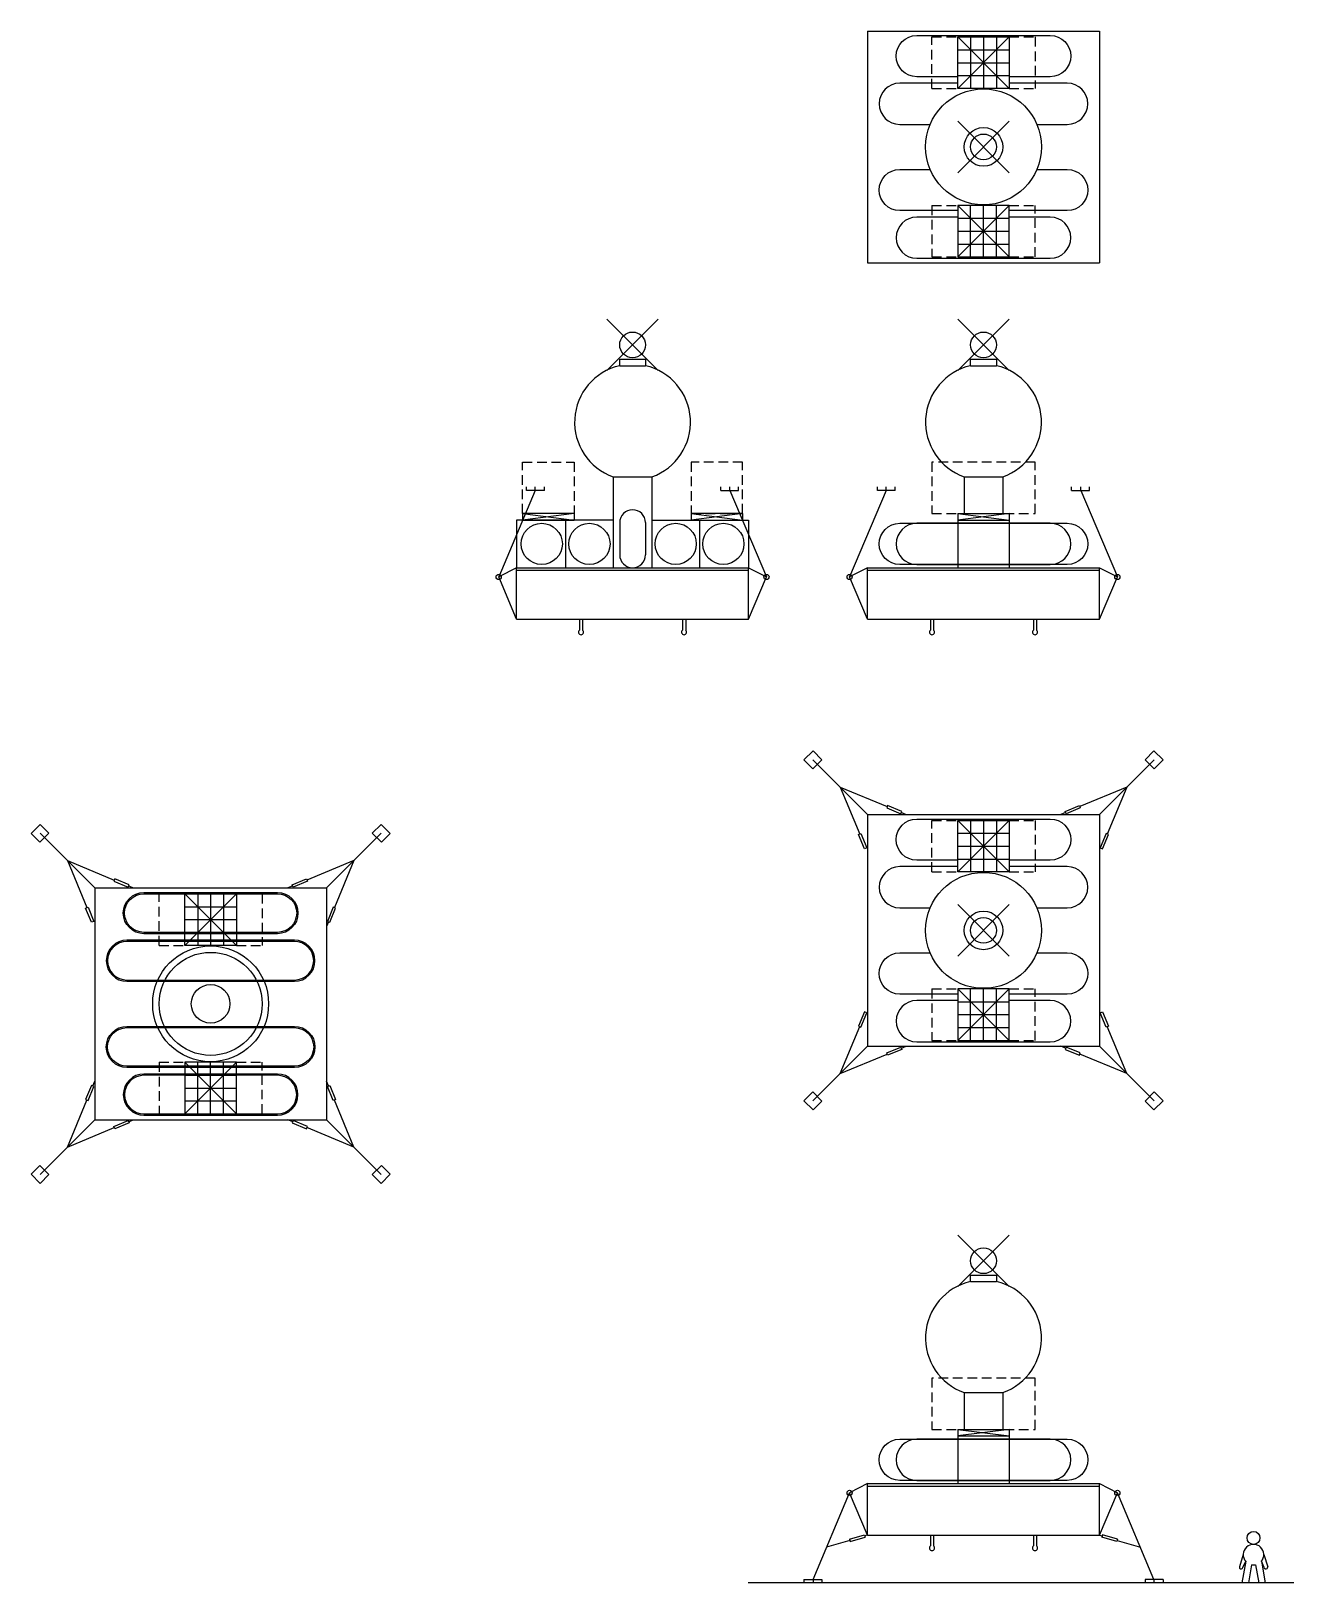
# Model space of a CAD drawing. Extents: x -85 to 300, y -284 to 165.
# Drawn here: x -85.4 to -36.7, y -31.6 to 28.7 of the extents above; entities that cross this region are included whole.
import ezdxf

# ---------------------------------------------------------------- set-up
doc = ezdxf.new("R2010")
doc.units = 0
doc.header["$LTSCALE"] = 0.75
doc.header["$MEASUREMENT"] = 0
doc.header["$PDMODE"] = 35
doc.linetypes.add('DASHED', pattern=[0.75, 0.5, -0.25])
doc.layers.get('0').update_dxf_attribs({"color": 2, "linetype": 'CONTINUOUS'})
for name, color, linetype in [('CONTAINERS', 5, 'CONTINUOUS'), ('CREW', 7, 'CONTINUOUS'), ('DIM', 5, 'CONTINUOUS'), ('HABITAT', 3, 'CONTINUOUS'), ('PALLET', 32, 'CONTINUOUS'), ('SHIELDING', 132, 'CONTINUOUS'), ('STRUCTURE', 7, 'CONTINUOUS'), ('TANKS', 5, 'CONTINUOUS'), ('VIEW', 7, 'CONTINUOUS')]:
    doc.layers.add(name, color=color, linetype=linetype)

# ---------------------------------------------------------------- blocks, each defined once
blk = doc.blocks.new('CREW')
at = {"layer": 'CREW'}
for p, q in [((-0.4, 1.1), (-0.550495, 0.62512)), ((-0.303997, 0.840027), (-0.454492, 0)), ((-0.412351, 0.60037), (-0.303997, 0.840027)), ((-0.074825, 0.707061), (-0.2, 0)), ((0.074825, 0.707061), (0.2, 0)), ((0.412351, 0.60037), (0.303997, 0.840027)), ((0.303997, 0.840027), (0.454492, 0)), ((0.4, 1.1), (0.550495, 0.62512)), ((-0.2, 0), (-0.454492, 0)), ((0.454492, 0), (0.2, 0))]:
    blk.add_line(p, q, dxfattribs=at)
blk.add_circle((0, 1.75), 0.25, dxfattribs=at)
for centre, radius, start, end in [((0, 1.1), 0.4, 319.46356, 220.53644), ((-0.481423, 0.612745), 0.070172, 169.842925, 349.842925), ((0, 1.1), 0.4, 259.218627, 280.781373), ((0.481423, 0.612745), 0.070172, 190.157075, 10.157075)]:
    blk.add_arc(centre, radius, start, end, dxfattribs=at)
blk = doc.blocks.new('LANDER-TOP-VIEW')
for p, q in [((-6.97067, 6.617117), (-6.617117, 6.97067)), ((-6.617117, 6.97067), (-6.274806, 6.628359)), ((6.617117, 6.97067), (6.274806, 6.628359)), ((6.617117, 6.97067), (6.274806, 6.628359)), ((6.617117, 6.97067), (6.274806, 6.628359)), ((6.617117, 6.97067), (6.274806, 6.628359)), ((6.97067, 6.617117), (6.617117, 6.97067)), ((6.97067, 6.617117), (6.617117, 6.97067)), ((6.97067, 6.617117), (6.617117, 6.97067)), ((6.97067, 6.617117), (6.617117, 6.97067)), ((-6.97067, 6.617117), (-6.628359, 6.274806)), ((-6.628359, 6.274806), (-6.274806, 6.628359)), ((-4.5, 4.5), (-6.622738, 6.622738)), ((4.5, 4.5), (6.622738, 6.622738)), ((4.5, 4.5), (6.622738, 6.622738)), ((4.5, 4.5), (6.622738, 6.622738)), ((4.5, 4.5), (6.622738, 6.622738)), ((6.628359, 6.274806), (6.274806, 6.628359)), ((6.628359, 6.274806), (6.274806, 6.628359)), ((6.628359, 6.274806), (6.274806, 6.628359)), ((6.628359, 6.274806), (6.274806, 6.628359)), ((6.97067, 6.617117), (6.628359, 6.274806)), ((6.97067, 6.617117), (6.628359, 6.274806)), ((6.97067, 6.617117), (6.628359, 6.274806)), ((6.97067, 6.617117), (6.628359, 6.274806)), ((-5.561369, 5.561369), (-4.806236, 3.739067)), ((-5.561369, 5.561369), (-3.739067, 4.806236)), ((5.561369, 5.561369), (3.739067, 4.806236)), ((5.561369, 5.561369), (4.806236, 3.739067)), ((-3.719969, 4.852341), (-3.758238, 4.759953)), ((-3.165642, 4.622731), (-3.719969, 4.852341)), ((3.165642, 4.622731), (3.719969, 4.852341)), ((3.719969, 4.852341), (3.758238, 4.759953)), ((-4.5, 4.5), (-4.5, -4.5)), ((-4.5, 4.5), (4.5, 4.5)), ((-3.758238, 4.759953), (-3.20391, 4.530343)), ((-3.20391, 4.530343), (-3.165642, 4.622731)), ((-3.184776, 4.576537), (-3, 4.5)), ((-2.5, 4.325), (2.59, 4.325)), ((-1, 4.27059), (1, 2.27059)), ((-1, 2.27059), (-1, 4.27059)), ((1, 4.27059), (-1, 2.27059)), ((-1, 4.27059), (1, 4.27059)), ((-0.5, 4.27059), (-0.5, 2.27059)), ((0, 4.27059), (0, 2.27059)), ((0.5, 4.27059), (0.5, 2.27059)), ((1, 4.27059), (1, 2.27059)), ((3.184776, 4.576537), (3, 4.5)), ((3.20391, 4.530343), (3.165642, 4.622731)), ((3.758238, 4.759953), (3.20391, 4.530343)), ((4.5, 4.5), (4.5, -4.5)), ((-4.852341, 3.719969), (-4.759953, 3.758238)), ((-4.622731, 3.165642), (-4.852341, 3.719969)), ((-4.759953, 3.758238), (-4.530343, 3.20391)), ((-1, 3.77059), (1, 3.77059)), ((4.759953, 3.758238), (4.530343, 3.20391)), ((4.622731, 3.165642), (4.852341, 3.719969)), ((4.852341, 3.719969), (4.759953, 3.758238)), ((-4.530343, 3.20391), (-4.622731, 3.165642)), ((-1, 3.27059), (1, 3.27059)), ((4.530343, 3.20391), (4.622731, 3.165642)), ((-1, 2.77059), (1, 2.77059)), ((1, 2.27059), (-1, 2.27059)), ((-1, -2.27059), (-1, -4.27059)), ((1, -4.27059), (-1, -2.27059)), ((-1, -4.27059), (1, -2.27059)), ((1, -2.27059), (-1, -2.27059)), ((-0.5, -4.27059), (-0.5, -2.27059)), ((0, -4.27059), (0, -2.27059)), ((0.5, -4.27059), (0.5, -2.27059)), ((1, -4.27059), (1, -2.27059)), ((-1, -2.77059), (1, -2.77059)), ((-4.622731, -3.165642), (-4.852341, -3.719969)), ((-4.759953, -3.758238), (-4.530343, -3.20391)), ((-4.530343, -3.20391), (-4.622731, -3.165642)), ((-1, -3.27059), (1, -3.27059)), ((4.530343, -3.20391), (4.622731, -3.165642)), ((4.759953, -3.758238), (4.530343, -3.20391)), ((4.622731, -3.165642), (4.852341, -3.719969)), ((-5.561369, -5.561369), (-4.806236, -3.739067)), ((-4.852341, -3.719969), (-4.759953, -3.758238)), ((-1, -3.77059), (1, -3.77059)), ((4.852341, -3.719969), (4.759953, -3.758238)), ((5.561369, -5.561369), (4.806236, -3.739067)), ((-4.5, -4.5), (-6.622738, -6.622738)), ((-4.5, -4.5), (-6.622738, -6.622738)), ((-4.5, -4.5), (-6.622738, -6.622738)), ((-4.5, -4.5), (-6.622738, -6.622738)), ((-5.561369, -5.561369), (-3.739067, -4.806236)), ((-4.5, -4.5), (4.5, -4.5)), ((-3.758238, -4.759953), (-3.20391, -4.530343)), ((-3.719969, -4.852341), (-3.758238, -4.759953)), ((-3.165642, -4.622731), (-3.719969, -4.852341)), ((-3.20391, -4.530343), (-3.165642, -4.622731)), ((-3.184776, -4.576537), (-3, -4.5)), ((-2.5, -4.325), (2.59, -4.325)), ((-1, -4.27059), (1, -4.27059)), ((3.184776, -4.576537), (3, -4.5)), ((3.20391, -4.530343), (3.165642, -4.622731)), ((3.165642, -4.622731), (3.719969, -4.852341)), ((3.758238, -4.759953), (3.20391, -4.530343)), ((3.719969, -4.852341), (3.758238, -4.759953)), ((5.561369, -5.561369), (3.739067, -4.806236)), ((4.5, -4.5), (6.622738, -6.622738)), ((-6.97067, -6.617117), (-6.628359, -6.274806)), ((-6.97067, -6.617117), (-6.628359, -6.274806)), ((-6.97067, -6.617117), (-6.628359, -6.274806)), ((-6.97067, -6.617117), (-6.628359, -6.274806)), ((-6.617117, -6.97067), (-6.97067, -6.617117)), ((-6.617117, -6.97067), (-6.97067, -6.617117)), ((-6.617117, -6.97067), (-6.97067, -6.617117)), ((-6.617117, -6.97067), (-6.97067, -6.617117)), ((-6.274806, -6.628359), (-6.628359, -6.274806)), ((-6.274806, -6.628359), (-6.628359, -6.274806)), ((-6.274806, -6.628359), (-6.628359, -6.274806)), ((-6.274806, -6.628359), (-6.628359, -6.274806)), ((-6.617117, -6.97067), (-6.274806, -6.628359)), ((-6.617117, -6.97067), (-6.274806, -6.628359)), ((-6.617117, -6.97067), (-6.274806, -6.628359)), ((-6.617117, -6.97067), (-6.274806, -6.628359)), ((6.274806, -6.628359), (6.628359, -6.274806)), ((6.617117, -6.97067), (6.274806, -6.628359)), ((6.617117, -6.97067), (6.97067, -6.617117)), ((6.97067, -6.617117), (6.628359, -6.274806))]:
    blk.add_line(p, q)
at = {"linetype": 'DASHED'}
for p, q in [((-2, 2.27059), (-2, 4.27059)), ((-2, 4.27059), (-1, 4.27059)), ((1, 4.27059), (2, 4.27059)), ((2, 4.27059), (2, 2.27059)), ((-2, 2.27059), (-1, 2.27059)), ((1, 2.27059), (2, 2.27059)), ((-2, -2.27059), (-1, -2.27059)), ((-2, -2.27059), (-2, -4.27059)), ((1, -2.27059), (2, -2.27059)), ((2, -4.27059), (2, -2.27059)), ((-2, -4.27059), (-1, -4.27059)), ((1, -4.27059), (2, -4.27059))]:
    blk.add_line(p, q, dxfattribs=at)
for points in [[(-1, 2.725), (-2.59, 2.725, -1), (-2.59, 4.325), (-2.5, 4.325)], [(2.5, 4.325), (2.59, 4.325, -1), (2.59, 2.725), (1, 2.725)], [(-1, 2.475), (-3.25, 2.475, 1), (-3.25, 0.875), (-2.07289, 0.875)], [(2.07289, 0.875), (3.25, 0.875, 1), (3.25, 2.475), (1, 2.475)], [(-1, -2.475), (-3.25, -2.475, -1), (-3.25, -0.875), (-2.07289, -0.875)], [(2.07289, -0.875), (3.25, -0.875, -1), (3.25, -2.475), (1, -2.475)], [(-1, -2.725), (-2.59, -2.725, 1), (-2.59, -4.325), (-2.5, -4.325)], [(2.5, -4.325), (2.59, -4.325, 1), (2.59, -2.725), (1, -2.725)]]:
    blk.add_lwpolyline(points, format="xyb")
for radius in [2.25, 0.75]:
    blk.add_circle((0, 0), radius)
blk = doc.blocks.new('LANDER-SIDE-VIEW')
for p, q in [((-0.5, -0.556259), (0.5, -0.556259)), ((-0.5, -0.806259), (-0.5, -0.556259)), ((0.5, -0.556259), (0.5, -0.806259)), ((-0.5, -0.806259), (0.5, -0.806259)), ((-0.75, -5.12132), (-0.75, -6.5529)), ((-0.75, -5.12132), (0.75, -5.12132)), ((0.75, -5.12132), (0.75, -6.5529)), ((-1, -6.5529), (1, -6.5529)), ((-1, -6.5529), (1, -6.8029)), ((1, -6.5529), (-1, -6.8029)), ((-1, -6.5529), (-1, -6.8029)), ((1, -6.5529), (1, -6.8029)), ((-1, -6.8029), (-1, -8.6529)), ((-1, -6.8029), (1, -6.8029)), ((1, -6.8029), (1, -8.6529)), ((-6.617117, -12.37289), (-5.196287, -9.012712)), ((-4.5, -8.6529), (-5.196287, -9.012712)), ((-4.5, -10.6529), (-5.196287, -9.012712)), ((-4.5, -10.6529), (-4.5, -8.6529)), ((-4.5, -8.6529), (4.5, -8.6529)), ((-4.5, -8.7529), (4.5, -8.7529)), ((4.5, -10.6529), (4.5, -8.6529)), ((4.5, -8.6529), (5.196287, -9.012712)), ((4.5, -10.6529), (5.196287, -9.012712)), ((6.617117, -12.37289), (5.196287, -9.012712)), ((-5.206957, -10.811294), (-4.620031, -10.6367)), ((-5.206957, -10.811294), (-5.177239, -10.906291)), ((-5.177239, -10.906291), (-4.590313, -10.731697)), ((-4.620031, -10.6367), (-4.590313, -10.731697)), ((-4.5, -10.6529), (-4.605172, -10.684198)), ((-4.5, -10.6529), (4.5, -10.6529)), ((-2.0625, -10.6529), (-2.0625, -11.074838)), ((-1.9375, -10.6529), (-1.9375, -11.074838)), ((1.9375, -10.6529), (1.9375, -11.074838)), ((2.0625, -10.6529), (2.0625, -11.074838)), ((4.5, -10.6529), (4.605172, -10.684198)), ((4.620031, -10.6367), (4.590313, -10.731697)), ((5.177239, -10.906291), (4.590313, -10.731697)), ((5.206957, -10.811294), (4.620031, -10.6367)), ((5.206957, -10.811294), (5.177239, -10.906291)), ((-5.192078, -10.858857), (-6.089894, -11.126039)), ((5.192078, -10.858857), (6.089894, -11.126039)), ((-6.97067, -12.37289), (-6.97067, -12.511897)), ((-6.97067, -12.37289), (-6.274806, -12.37289)), ((-6.617117, -12.37289), (-6.617117, -12.511897)), ((-6.274806, -12.37289), (-6.274806, -12.511897)), ((6.97067, -12.37289), (6.274806, -12.37289)), ((6.274806, -12.37289), (6.274806, -12.511897)), ((6.617117, -12.37289), (6.617117, -12.511897)), ((6.97067, -12.37289), (6.97067, -12.511897))]:
    blk.add_line(p, q)
at = {"linetype": 'DASHED'}
blk.add_lwpolyline([(-2, -4.5529), (-2, -6.5529), (2, -6.5529), (2, -4.5529)], close=True, dxfattribs=at)
for points in [[(-3.25, -8.5279, -1), (-3.25, -6.9279), (3.25, -6.9279, -1), (3.25, -8.5279)], [(2.59, -8.5279, 1), (2.59, -6.9279), (-2.59, -6.9279, 1), (-2.59, -8.5279)]]:
    blk.add_lwpolyline(points, format="xyb", close=True)
for centre in [(-5.196287, -9.012712), (5.196287, -9.012712)]:
    blk.add_circle(centre, 0.1)
for centre, radius, start, end in [((0, -3), 2.25, 102.839588, 250.528779), ((0, -3), 2.25, 289.471221, 77.160412), ((-2, -11.1529), 0.1, 128.682187, 51.317813), ((2, -11.1529), 0.1, 128.682187, 51.317813)]:
    blk.add_arc(centre, radius, start, end)
blk = doc.blocks.new('LANDER-FRONT-DOCK')
for p, q in [((-0.5, -0.556259), (0.5, -0.556259)), ((-0.5, -0.806259), (-0.5, -0.556259)), ((0.5, -0.556259), (0.5, -0.806259)), ((-0.5, -0.806259), (0.5, -0.806259)), ((-0.75, -5.12132), (-0.75, -8.6529)), ((-0.75, -5.12132), (0.75, -5.12132)), ((0.75, -5.12132), (0.75, -8.6529)), ((-3.775457, -5.652533), (-5.196287, -9.012712)), ((-4.117768, -5.652533), (-4.117768, -5.513527)), ((-3.421904, -5.652533), (-4.117768, -5.652533)), ((-3.775457, -5.652533), (-3.775457, -5.513527)), ((-3.421904, -5.652533), (-3.421904, -5.513527)), ((3.421904, -5.652533), (3.421904, -5.513527)), ((3.421904, -5.652533), (4.117768, -5.652533)), ((3.775457, -5.652533), (3.775457, -5.513527)), ((3.775457, -5.652533), (5.196287, -9.012712)), ((4.117768, -5.652533), (4.117768, -5.513527)), ((-2.27059, -6.5529), (-4.27059, -6.8029)), ((-4.27059, -6.5529), (-2.27059, -6.8029)), ((-4.27059, -6.5529), (-4.27059, -6.8029)), ((-2.27059, -6.5529), (-4.27059, -6.5529)), ((-2.27059, -6.5529), (-2.27059, -6.8029)), ((2.27059, -6.5529), (2.27059, -6.8029)), ((2.27059, -6.5529), (4.27059, -6.8029)), ((4.27059, -6.5529), (2.27059, -6.8029)), ((4.27059, -6.5529), (2.27059, -6.5529)), ((4.27059, -6.5529), (4.27059, -6.8029)), ((-0.75, -6.8029), (-4.5, -6.8029)), ((-4.5, -6.8029), (-4.5, -8.6529)), ((-4.27059, -6.8029), (-2.27059, -6.8029)), ((-2.6, -6.8029), (-2.6, -8.6529)), ((-0.5, -6.9029), (-0.5, -8.1529)), ((0.5, -6.9029), (0.5, -8.1529)), ((0.75, -6.8029), (4.5, -6.8029)), ((2.27059, -6.8029), (4.27059, -6.8029)), ((2.6, -6.8029), (2.6, -8.6529)), ((4.5, -6.8029), (4.5, -8.6529)), ((-4.5, -8.6529), (-5.196287, -9.012712)), ((-4.5, -10.6529), (-5.196287, -9.012712)), ((-4.5, -8.6529), (4.5, -8.6529)), ((-4.5, -10.6529), (-4.5, -8.6529)), ((-4.5, -8.7529), (4.5, -8.7529)), ((4.5, -10.6529), (4.5, -8.6529)), ((4.5, -8.6529), (5.196287, -9.012712)), ((4.5, -10.6529), (5.196287, -9.012712)), ((-4.5, -10.6529), (4.5, -10.6529)), ((-2.0625, -10.6529), (-2.0625, -11.074838)), ((-1.9375, -10.6529), (-1.9375, -11.074838)), ((1.9375, -10.6529), (1.9375, -11.074838)), ((2.0625, -10.6529), (2.0625, -11.074838))]:
    blk.add_line(p, q)
at = {"linetype": 'DASHED'}
for points in [[(-2.27059, -6.5529), (-4.27059, -6.5529), (-4.27059, -4.5529), (-2.27059, -4.5529)], [(2.27059, -6.5529), (4.27059, -6.5529), (4.27059, -4.5529), (2.27059, -4.5529)]]:
    blk.add_lwpolyline(points, close=True, dxfattribs=at)
for centre, radius in [((-3.525, -7.7279), 0.8), ((-1.675, -7.7279), 0.8), ((1.675, -7.7279), 0.8), ((3.525, -7.7279), 0.8), ((-5.196287, -9.012712), 0.1), ((5.196287, -9.012712), 0.1)]:
    blk.add_circle(centre, radius)
for centre, radius, start, end in [((0, -3), 2.25, 102.839588, 250.528779), ((0, -3), 2.25, 289.471221, 77.160412), ((0, -6.9029), 0.5, 0, 180), ((0, -8.1529), 0.5, 180, 0), ((-2, -11.1529), 0.1, 128.682187, 51.317813), ((2, -11.1529), 0.1, 128.682187, 51.317813)]:
    blk.add_arc(centre, radius, start, end)
blk = doc.blocks.new('LANDER-SIDE-DOCK')
for p, q in [((-0.5, -0.556259), (0.5, -0.556259)), ((-0.5, -0.806259), (-0.5, -0.556259)), ((0.5, -0.556259), (0.5, -0.806259)), ((-0.5, -0.806259), (0.5, -0.806259)), ((-0.75, -5.12132), (-0.75, -6.5529)), ((-0.75, -5.12132), (0.75, -5.12132)), ((0.75, -5.12132), (0.75, -6.5529)), ((-3.775457, -5.652533), (-5.196287, -9.012712)), ((-4.117768, -5.652533), (-4.117768, -5.513527)), ((-3.421904, -5.652533), (-4.117768, -5.652533)), ((-3.775457, -5.652533), (-3.775457, -5.513527)), ((-3.421904, -5.652533), (-3.421904, -5.513527)), ((3.421904, -5.652533), (3.421904, -5.513527)), ((3.421904, -5.652533), (4.117768, -5.652533)), ((3.775457, -5.652533), (3.775457, -5.513527)), ((3.775457, -5.652533), (5.196287, -9.012712)), ((4.117768, -5.652533), (4.117768, -5.513527)), ((1, -6.5529), (-1, -6.8029)), ((-1, -6.5529), (1, -6.8029)), ((-1, -6.5529), (-1, -6.8029)), ((-1, -6.5529), (1, -6.5529)), ((1, -6.5529), (1, -6.8029)), ((-1, -6.8029), (-1, -8.6529)), ((-1, -6.8029), (1, -6.8029)), ((1, -6.8029), (1, -8.6529)), ((-4.5, -8.6529), (-5.196287, -9.012712)), ((-4.5, -10.6529), (-5.196287, -9.012712)), ((-4.5, -8.6529), (4.5, -8.6529)), ((-4.5, -10.6529), (-4.5, -8.6529)), ((-4.5, -8.7529), (4.5, -8.7529)), ((4.5, -10.6529), (4.5, -8.6529)), ((4.5, -8.6529), (5.196287, -9.012712)), ((4.5, -10.6529), (5.196287, -9.012712)), ((-4.5, -10.6529), (4.5, -10.6529)), ((-2.0625, -10.6529), (-2.0625, -11.074838)), ((-1.9375, -10.6529), (-1.9375, -11.074838)), ((1.9375, -10.6529), (1.9375, -11.074838)), ((2.0625, -10.6529), (2.0625, -11.074838))]:
    blk.add_line(p, q)
at = {"linetype": 'DASHED'}
blk.add_lwpolyline([(-2, -4.5529), (-2, -6.5529), (2, -6.5529), (2, -4.5529)], close=True, dxfattribs=at)
for points in [[(-3.25, -8.5279, -1), (-3.25, -6.9279), (3.25, -6.9279, -1), (3.25, -8.5279)], [(2.59, -8.5279, 1), (2.59, -6.9279), (-2.59, -6.9279, 1), (-2.59, -8.5279)]]:
    blk.add_lwpolyline(points, format="xyb", close=True)
for centre in [(-5.196287, -9.012712), (5.196287, -9.012712)]:
    blk.add_circle(centre, 0.1)
for centre, radius, start, end in [((0, -3), 2.25, 102.839588, 250.528779), ((0, -3), 2.25, 289.471221, 77.160412), ((-2, -11.1529), 0.1, 128.682187, 51.317813), ((2, -11.1529), 0.1, 128.682187, 51.317813)]:
    blk.add_arc(centre, radius, start, end)
blk = doc.blocks.new('LANDER-TOP-DOCK')
for p, q in [((-4.5, 4.5), (-4.5, -4.5)), ((-4.5, 4.5), (4.5, 4.5)), ((-2.5, 4.325), (2.59, 4.325)), ((-1, 4.27059), (1, 2.27059)), ((-1, 2.27059), (-1, 4.27059)), ((1, 4.27059), (-1, 2.27059)), ((-1, 4.27059), (1, 4.27059)), ((-0.5, 4.27059), (-0.5, 2.27059)), ((0, 4.27059), (0, 2.27059)), ((0.5, 4.27059), (0.5, 2.27059)), ((1, 4.27059), (1, 2.27059)), ((4.5, 4.5), (4.5, -4.5)), ((-1, 3.77059), (1, 3.77059)), ((-1, 3.27059), (1, 3.27059)), ((-1, 2.77059), (1, 2.77059)), ((1, 2.27059), (-1, 2.27059)), ((-1, -2.27059), (-1, -4.27059)), ((1, -4.27059), (-1, -2.27059)), ((-1, -4.27059), (1, -2.27059)), ((1, -2.27059), (-1, -2.27059)), ((-0.5, -4.27059), (-0.5, -2.27059)), ((0, -4.27059), (0, -2.27059)), ((0.5, -4.27059), (0.5, -2.27059)), ((1, -4.27059), (1, -2.27059)), ((-1, -2.77059), (1, -2.77059)), ((-1, -3.27059), (1, -3.27059)), ((-1, -3.77059), (1, -3.77059)), ((-4.5, -4.5), (4.5, -4.5)), ((-2.5, -4.325), (2.59, -4.325)), ((-1, -4.27059), (1, -4.27059))]:
    blk.add_line(p, q)
at = {"linetype": 'DASHED'}
for p, q in [((-2, 4.27059), (-1, 4.27059)), ((-2, 2.27059), (-2, 4.27059)), ((1, 4.27059), (2, 4.27059)), ((2, 4.27059), (2, 2.27059)), ((-2, 2.27059), (-1, 2.27059)), ((1, 2.27059), (2, 2.27059)), ((-2, -2.27059), (-1, -2.27059)), ((-2, -2.27059), (-2, -4.27059)), ((1, -2.27059), (2, -2.27059)), ((2, -4.27059), (2, -2.27059)), ((-2, -4.27059), (-1, -4.27059)), ((1, -4.27059), (2, -4.27059))]:
    blk.add_line(p, q, dxfattribs=at)
for points in [[(-1, 2.725), (-2.59, 2.725, -1), (-2.59, 4.325), (-2.5, 4.325)], [(2.5, 4.325), (2.59, 4.325, -1), (2.59, 2.725), (1, 2.725)], [(-1, 2.475), (-3.25, 2.475, 1), (-3.25, 0.875), (-2.07289, 0.875)], [(2.07289, 0.875), (3.25, 0.875, 1), (3.25, 2.475), (1, 2.475)], [(-1, -2.475), (-3.25, -2.475, -1), (-3.25, -0.875), (-2.07289, -0.875)], [(2.07289, -0.875), (3.25, -0.875, -1), (3.25, -2.475), (1, -2.475)], [(-1, -2.725), (-2.59, -2.725, 1), (-2.59, -4.325), (-2.5, -4.325)], [(2.5, -4.325), (2.59, -4.325, 1), (2.59, -2.725), (1, -2.725)]]:
    blk.add_lwpolyline(points, format="xyb")
for radius in [2.25, 0.75]:
    blk.add_circle((0, 0), radius)

msp = doc.modelspace()

# ---------------------------------------------------------------- linework, layer by layer
at = {"layer": 'CONTAINERS', "linetype": 'DASHED'}
for p, q in [((-80.391722, -6.800107), (-80.391722, -4.800107)), ((-80.391722, -4.800107), (-79.391722, -4.800107)), ((-77.391722, -4.800107), (-76.391722, -4.800107)), ((-76.391722, -4.800107), (-76.391722, -6.800107)), ((-80.391722, -6.800107), (-79.391722, -6.800107)), ((-77.391722, -6.800107), (-76.391722, -6.800107)), ((-80.391722, -11.341287), (-79.391722, -11.341287)), ((-80.391722, -11.341287), (-80.391722, -13.341287)), ((-77.391722, -11.341287), (-76.391722, -11.341287)), ((-76.391722, -13.341287), (-76.391722, -11.341287)), ((-80.391722, -13.341287), (-79.391722, -13.341287)), ((-77.391722, -13.341287), (-76.391722, -13.341287))]:
    msp.add_line(p, q, dxfattribs=at)
at = {"layer": 'DIM'}
for p in [(-48.394145, 24.206338), (-62.01543, 16.517912), (-48.394145, 16.517912), (-48.394145, -6.217848), (-48.394145, -19.047817)]:
    msp.add_point(p, dxfattribs=at)
at = {"layer": 'HABITAT'}
msp.add_circle((-78.391722, -9.070697), 2, dxfattribs=at)
at = {"layer": 'PALLET'}
for p, q in [((-79.391722, -4.800107), (-77.391722, -6.800107)), ((-79.391722, -6.800107), (-79.391722, -4.800107)), ((-77.391722, -4.800107), (-79.391722, -6.800107)), ((-79.391722, -4.800107), (-77.391722, -4.800107)), ((-78.891722, -4.800107), (-78.891722, -6.800107)), ((-78.391722, -4.800107), (-78.391722, -6.800107)), ((-77.891722, -4.800107), (-77.891722, -6.800107)), ((-77.391722, -4.800107), (-77.391722, -6.800107)), ((-79.391722, -5.300107), (-77.391722, -5.300107)), ((-79.391722, -5.800107), (-77.391722, -5.800107)), ((-79.391722, -6.300107), (-77.391722, -6.300107)), ((-77.391722, -6.800107), (-79.391722, -6.800107)), ((-77.391722, -13.341287), (-79.391722, -11.341287)), ((-79.391722, -11.341287), (-79.391722, -13.341287)), ((-79.391722, -13.341287), (-77.391722, -11.341287)), ((-77.391722, -11.341287), (-79.391722, -11.341287)), ((-78.891722, -13.341287), (-78.891722, -11.341287)), ((-78.391722, -13.341287), (-78.391722, -11.341287)), ((-77.891722, -13.341287), (-77.891722, -11.341287)), ((-77.391722, -13.341287), (-77.391722, -11.341287)), ((-79.391722, -11.841287), (-77.391722, -11.841287)), ((-79.391722, -12.341287), (-77.391722, -12.341287)), ((-79.391722, -12.841287), (-77.391722, -12.841287)), ((-79.391722, -13.341287), (-77.391722, -13.341287))]:
    msp.add_line(p, q, dxfattribs=at)
at = {"layer": 'SHIELDING'}
for points in [[(-75.801722, -4.745697, -1), (-75.801722, -6.345697), (-80.981722, -6.345697, -1), (-80.981722, -4.745697)], [(-81.641722, -6.595697, 1), (-81.641722, -8.195697), (-75.141722, -8.195697, 1), (-75.141722, -6.595697)], [(-81.641722, -11.545697, -1), (-81.641722, -9.945697), (-75.141722, -9.945697, -1), (-75.141722, -11.545697)], [(-75.801722, -13.395697, 1), (-75.801722, -11.795697), (-80.981722, -11.795697, 1), (-80.981722, -13.395697)]]:
    msp.add_lwpolyline(points, format="xyb", close=True, dxfattribs=at)
msp.add_circle((-78.391722, -9.070697), 2.25, dxfattribs=at)
at = {"layer": 'STRUCTURE'}
for p, q in [((-85.362392, -2.45358), (-85.008839, -2.100027)), ((-85.008839, -2.100027), (-85.362392, -2.45358)), ((-85.008839, -2.100027), (-85.362392, -2.45358)), ((-85.008839, -2.100027), (-85.362392, -2.45358)), ((-85.008839, -2.100027), (-85.362392, -2.45358)), ((-85.008839, -2.100027), (-84.666528, -2.442338)), ((-85.008839, -2.100027), (-84.666528, -2.442338)), ((-85.008839, -2.100027), (-84.666528, -2.442338)), ((-85.008839, -2.100027), (-84.666528, -2.442338)), ((-85.008839, -2.100027), (-84.666528, -2.442338)), ((-71.774605, -2.100027), (-72.116916, -2.442338)), ((-71.774605, -2.100027), (-72.116916, -2.442338)), ((-71.774605, -2.100027), (-72.116916, -2.442338)), ((-71.774605, -2.100027), (-72.116916, -2.442338)), ((-71.774605, -2.100027), (-72.116916, -2.442338)), ((-71.421052, -2.45358), (-71.774605, -2.100027)), ((-71.421052, -2.45358), (-71.774605, -2.100027)), ((-71.421052, -2.45358), (-71.774605, -2.100027)), ((-71.421052, -2.45358), (-71.774605, -2.100027)), ((-71.774605, -2.100027), (-71.421052, -2.45358)), ((-85.362392, -2.45358), (-85.020081, -2.795891)), ((-85.362392, -2.45358), (-85.020081, -2.795891)), ((-85.362392, -2.45358), (-85.020081, -2.795891)), ((-85.362392, -2.45358), (-85.020081, -2.795891)), ((-85.362392, -2.45358), (-85.020081, -2.795891)), ((-85.020081, -2.795891), (-84.666528, -2.442338)), ((-84.666528, -2.442338), (-85.020081, -2.795891)), ((-84.666528, -2.442338), (-85.020081, -2.795891)), ((-84.666528, -2.442338), (-85.020081, -2.795891)), ((-84.666528, -2.442338), (-85.020081, -2.795891)), ((-82.891722, -4.570697), (-85.01446, -2.447959)), ((-82.891722, -4.570697), (-85.01446, -2.447959)), ((-73.891722, -4.570697), (-71.768984, -2.447959)), ((-73.891722, -4.570697), (-71.768984, -2.447959)), ((-73.891722, -4.570697), (-71.768984, -2.447959)), ((-73.891722, -4.570697), (-71.768984, -2.447959)), ((-73.891722, -4.570697), (-71.768984, -2.447959)), ((-71.763363, -2.795891), (-72.116916, -2.442338)), ((-71.763363, -2.795891), (-72.116916, -2.442338)), ((-71.763363, -2.795891), (-72.116916, -2.442338)), ((-71.763363, -2.795891), (-72.116916, -2.442338)), ((-72.116916, -2.442338), (-71.763363, -2.795891)), ((-71.421052, -2.45358), (-71.763363, -2.795891)), ((-71.421052, -2.45358), (-71.763363, -2.795891)), ((-71.421052, -2.45358), (-71.763363, -2.795891)), ((-71.421052, -2.45358), (-71.763363, -2.795891)), ((-71.421052, -2.45358), (-71.763363, -2.795891)), ((-83.953091, -3.509328), (-83.197958, -5.33163)), ((-83.953091, -3.509328), (-82.130788, -4.264461)), ((-72.830353, -3.509328), (-74.652655, -4.264461)), ((-72.830353, -3.509328), (-73.585486, -5.33163)), ((-82.111691, -4.218356), (-82.14996, -4.310744)), ((-81.557364, -4.447966), (-82.111691, -4.218356)), ((-75.22608, -4.447966), (-74.671752, -4.218356)), ((-74.671752, -4.218356), (-74.633484, -4.310744)), ((-82.891722, -4.570697), (-82.891722, -13.570697)), ((-82.891722, -4.570697), (-73.891722, -4.570697)), ((-82.14996, -4.310744), (-81.595632, -4.540354)), ((-81.595632, -4.540354), (-81.557364, -4.447966)), ((-81.576498, -4.49416), (-81.391722, -4.570697)), ((-75.206946, -4.49416), (-75.391722, -4.570697)), ((-75.187812, -4.540354), (-75.22608, -4.447966)), ((-74.633484, -4.310744), (-75.187812, -4.540354)), ((-73.891722, -4.570697), (-73.891722, -13.570697)), ((-83.244063, -5.350727), (-83.151675, -5.312459)), ((-83.014453, -5.905055), (-83.244063, -5.350727)), ((-83.151675, -5.312459), (-82.922065, -5.866787)), ((-73.631769, -5.312459), (-73.861379, -5.866787)), ((-73.768991, -5.905055), (-73.539381, -5.350727)), ((-73.539381, -5.350727), (-73.631769, -5.312459)), ((-82.922065, -5.866787), (-83.014453, -5.905055)), ((-73.815185, -5.885921), (-73.891722, -6.070697)), ((-73.861379, -5.866787), (-73.768991, -5.905055)), ((-83.014453, -12.236339), (-83.244063, -12.790666)), ((-83.151675, -12.828935), (-82.922065, -12.274607)), ((-82.922065, -12.274607), (-83.014453, -12.236339)), ((-82.968259, -12.255473), (-82.891722, -12.070697)), ((-73.815185, -12.255473), (-73.891722, -12.070697)), ((-73.861379, -12.274607), (-73.768991, -12.236339)), ((-73.631769, -12.828935), (-73.861379, -12.274607)), ((-73.768991, -12.236339), (-73.539381, -12.790666)), ((-83.953091, -14.632066), (-83.197958, -12.809763)), ((-83.244063, -12.790666), (-83.151675, -12.828935)), ((-73.539381, -12.790666), (-73.631769, -12.828935)), ((-72.830353, -14.632066), (-73.585486, -12.809763)), ((-82.891722, -13.570697), (-85.01446, -15.693435)), ((-82.891722, -13.570697), (-85.01446, -15.693435)), ((-82.891722, -13.570697), (-85.01446, -15.693435)), ((-82.891722, -13.570697), (-85.01446, -15.693435)), ((-82.891722, -13.570697), (-73.891722, -13.570697)), ((-82.14996, -13.83065), (-81.595632, -13.60104)), ((-82.111691, -13.923038), (-82.14996, -13.83065)), ((-81.557364, -13.693427), (-82.111691, -13.923038)), ((-81.595632, -13.60104), (-81.557364, -13.693427)), ((-81.576498, -13.647233), (-81.391722, -13.570697)), ((-75.206946, -13.647233), (-75.391722, -13.570697)), ((-75.187812, -13.60104), (-75.22608, -13.693427)), ((-75.22608, -13.693427), (-74.671752, -13.923038)), ((-74.633484, -13.83065), (-75.187812, -13.60104)), ((-74.671752, -13.923038), (-74.633484, -13.83065)), ((-73.891722, -13.570697), (-71.768984, -15.693435)), ((-83.953091, -14.632066), (-82.130788, -13.876933)), ((-72.830353, -14.632066), (-74.652655, -13.876933)), ((-85.362392, -15.687814), (-85.020081, -15.345503)), ((-85.362392, -15.687814), (-85.020081, -15.345503)), ((-85.362392, -15.687814), (-85.020081, -15.345503)), ((-85.362392, -15.687814), (-85.020081, -15.345503)), ((-84.666528, -15.699056), (-85.020081, -15.345503)), ((-84.666528, -15.699056), (-85.020081, -15.345503)), ((-84.666528, -15.699056), (-85.020081, -15.345503)), ((-84.666528, -15.699056), (-85.020081, -15.345503)), ((-72.116916, -15.699056), (-71.763363, -15.345503)), ((-71.421052, -15.687814), (-71.763363, -15.345503)), ((-85.008839, -16.041367), (-85.362392, -15.687814)), ((-85.008839, -16.041367), (-85.362392, -15.687814)), ((-85.008839, -16.041367), (-85.362392, -15.687814)), ((-85.008839, -16.041367), (-85.362392, -15.687814)), ((-85.008839, -16.041367), (-84.666528, -15.699056)), ((-85.008839, -16.041367), (-84.666528, -15.699056)), ((-85.008839, -16.041367), (-84.666528, -15.699056)), ((-85.008839, -16.041367), (-84.666528, -15.699056)), ((-71.774605, -16.041367), (-72.116916, -15.699056)), ((-71.774605, -16.041367), (-71.421052, -15.687814)), ((-17.885139, -31.559713), (-57.524701, -31.559713))]:
    msp.add_line(p, q, dxfattribs=at)
msp.add_circle((-78.391722, -9.070697), 0.75, dxfattribs=at)
at = {"layer": 'TANKS'}
for points in [[(-75.801722, -4.795697, -1), (-75.801722, -6.295697), (-80.981722, -6.295697, -1), (-80.981722, -4.795697)], [(-81.641722, -6.645697, 1), (-81.641722, -8.145697), (-75.141722, -8.145697, 1), (-75.141722, -6.645697)], [(-81.641722, -11.495697, -1), (-81.641722, -9.995697), (-75.141722, -9.995697, -1), (-75.141722, -11.495697)], [(-75.801722, -13.345697, 1), (-75.801722, -11.845697), (-80.981722, -11.845697, 1), (-80.981722, -13.345697)]]:
    msp.add_lwpolyline(points, format="xyb", close=True, dxfattribs=at)

# ---------------------------------------------------------------- block references
msp.add_blockref('CREW', (-37.913402, -31.559713))
at = {"layer": 'VIEW'}
for name, p in [('LANDER-TOP-DOCK', (-48.394145, 24.206338)), ('LANDER-FRONT-DOCK', (-62.01543, 16.517912)), ('LANDER-SIDE-DOCK', (-48.394145, 16.517912)), ('LANDER-TOP-VIEW', (-48.394145, -6.217848)), ('LANDER-SIDE-VIEW', (-48.394145, -19.047817))]:
    msp.add_blockref(name, p, dxfattribs=at)

doc.saveas('drawing.dxf')
